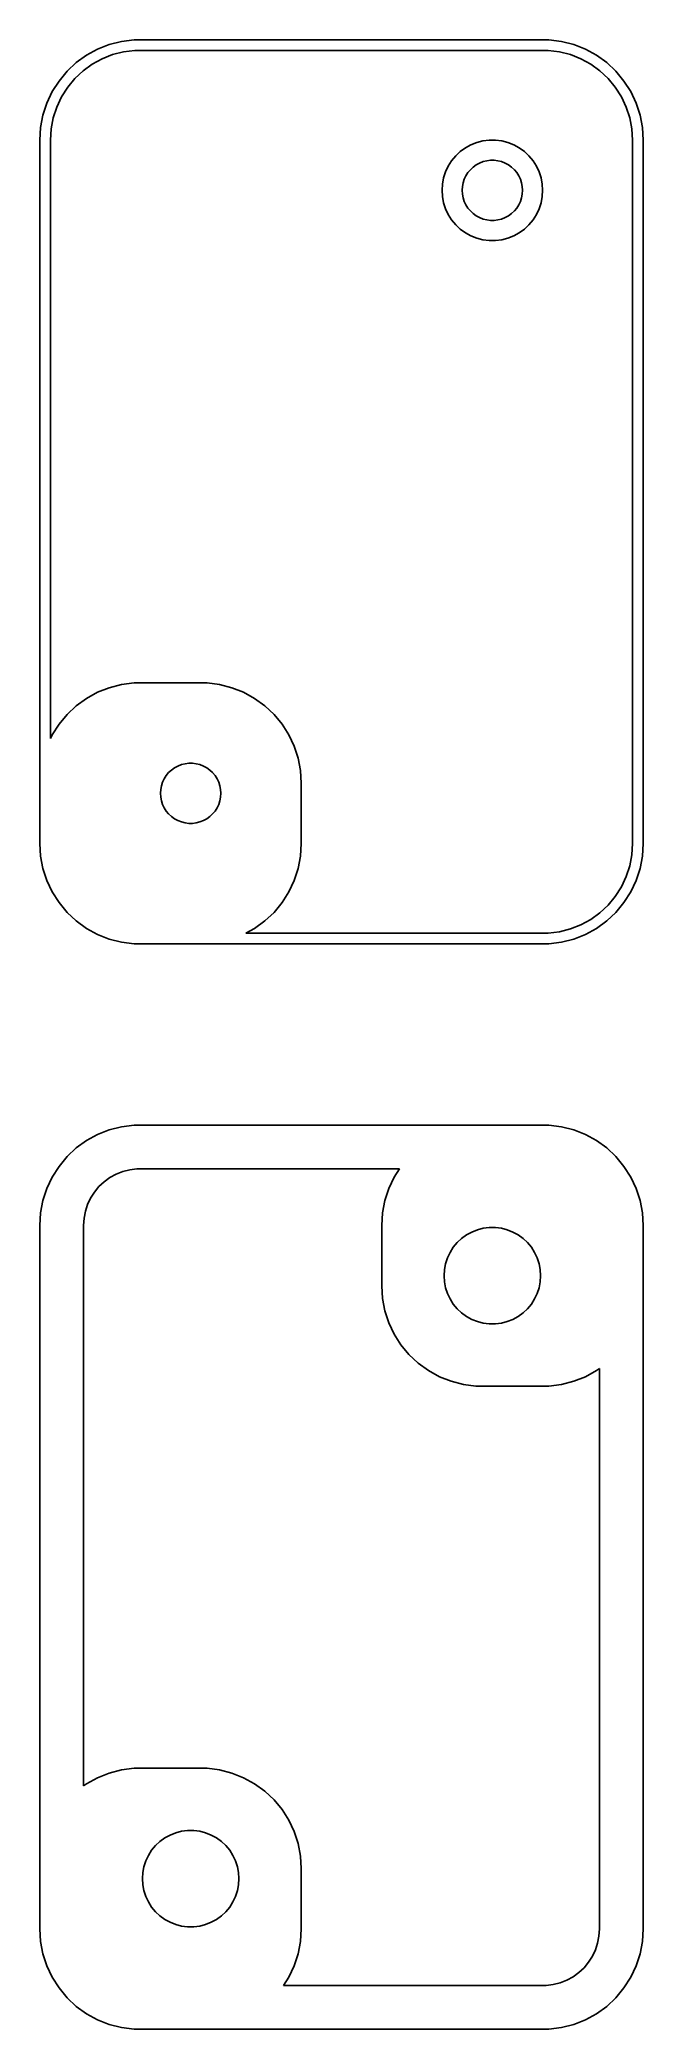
# Model space of a CAD drawing. Header units: metres. Extents: x -15 to 15, y 85.5 to 184.5.
import ezdxf

# ---------------------------------------------------------------- set-up
doc = ezdxf.new("R2010")
doc.units = ezdxf.units.M

msp = doc.modelspace()

# ---------------------------------------------------------------- linework, layer by layer
for p, q in [((-11.5451, 184.255), (-12.1289, 184.024)), ((-10.9369, 184.411), (-11.5451, 184.255)), ((-10.3139, 184.49), (-10.9369, 184.411)), ((10.3139, 184.49), (-10.3139, 184.49)), ((10.9369, 184.411), (10.3139, 184.49)), ((11.5451, 184.255), (10.9369, 184.411)), ((12.1289, 184.024), (11.5451, 184.255)), ((-13.1871, 183.353), (-13.6448, 182.923)), ((-12.6791, 183.722), (-13.1871, 183.353)), ((-12.8483, 182.943), (-12.3944, 183.273)), ((-12.1289, 184.024), (-12.6791, 183.722)), ((-12.3944, 183.273), (-11.9026, 183.543)), ((-11.9026, 183.543), (-11.3808, 183.75)), ((-11.3808, 183.75), (-10.8373, 183.889)), ((-10.8373, 183.889), (-10.2806, 183.96)), ((-10.2806, 183.96), (10.2806, 183.96)), ((10.2806, 183.96), (10.8373, 183.889)), ((10.8373, 183.889), (11.3808, 183.75)), ((11.3808, 183.75), (11.9026, 183.543)), ((11.9026, 183.543), (12.3944, 183.273)), ((12.6791, 183.722), (12.1289, 184.024)), ((12.3944, 183.273), (12.8483, 182.943)), ((13.1871, 183.353), (12.6791, 183.722)), ((13.6448, 182.923), (13.1871, 183.353)), ((-14.0451, 182.439), (-14.3815, 181.909)), ((-13.6448, 182.923), (-14.0451, 182.439)), ((-13.9158, 181.653), (-13.6151, 182.127)), ((-13.6151, 182.127), (-13.2574, 182.559)), ((-13.2574, 182.559), (-12.8483, 182.943)), ((12.8483, 182.943), (13.2574, 182.559)), ((13.2574, 182.559), (13.6151, 182.127)), ((13.6151, 182.127), (13.9158, 181.653)), ((14.0451, 182.439), (13.6448, 182.923)), ((14.3815, 181.909), (14.0451, 182.439)), ((-14.6489, 181.341), (-14.8429, 180.743)), ((-14.3815, 181.909), (-14.6489, 181.341)), ((-14.3281, 180.611), (-14.1547, 181.145)), ((-14.1547, 181.145), (-13.9158, 181.653)), ((13.9158, 181.653), (14.1547, 181.145)), ((14.1547, 181.145), (14.3281, 180.611)), ((14.6489, 181.341), (14.3815, 181.909)), ((14.8429, 180.743), (14.6489, 181.341)), ((-14.8429, 180.743), (-14.9606, 180.127)), ((-14.4333, 180.06), (-14.3281, 180.611)), ((14.3281, 180.611), (14.4333, 180.06)), ((14.9606, 180.127), (14.8429, 180.743)), ((-14.9606, 180.127), (-15, 179.5)), ((-15, 179.5), (-15, 144.5)), ((-14.4685, 179.5), (-14.4333, 180.06)), ((-14.4685, 149.724), (-14.4685, 179.5)), ((6.43555, 179.262), (6.16043, 179.111)), ((6.72745, 179.378), (6.43555, 179.262)), ((7.03154, 179.456), (6.72745, 179.378)), ((7.34302, 179.495), (7.03154, 179.456)), ((7.65697, 179.495), (7.34302, 179.495)), ((7.96844, 179.456), (7.65697, 179.495)), ((8.27254, 179.378), (7.96844, 179.456)), ((8.56444, 179.262), (8.27254, 179.378)), ((8.83955, 179.111), (8.56444, 179.262)), ((14.4333, 180.06), (14.4685, 179.5)), ((14.4685, 179.5), (14.4685, 144.5)), ((15, 179.5), (14.9606, 180.127)), ((15, 144.5), (15, 179.5)), ((5.30922, 178.204), (5.17555, 177.92)), ((5.47745, 178.469), (5.30922, 178.204)), ((5.67757, 178.711), (5.47745, 178.469)), ((5.90643, 178.926), (5.67757, 178.711)), ((6.16043, 179.111), (5.90643, 178.926)), ((6.54385, 178.156), (6.69626, 178.266)), ((6.69626, 178.266), (6.86133, 178.357)), ((6.86133, 178.357), (7.03647, 178.427)), ((7.03647, 178.427), (7.21892, 178.473)), ((7.21892, 178.473), (7.40581, 178.497)), ((7.40581, 178.497), (7.59418, 178.497)), ((7.59418, 178.497), (7.78107, 178.473)), ((7.78107, 178.473), (7.96352, 178.427)), ((7.96352, 178.427), (8.13866, 178.357)), ((8.13866, 178.357), (8.30373, 178.266)), ((8.30373, 178.266), (8.45613, 178.156)), ((9.09355, 178.926), (8.83955, 179.111)), ((9.32242, 178.711), (9.09355, 178.926)), ((9.52254, 178.469), (9.32242, 178.711)), ((9.69077, 178.204), (9.52254, 178.469)), ((9.82443, 177.92), (9.69077, 178.204)), ((5.0197, 177.313), (5, 177)), ((5.07854, 177.622), (5.0197, 177.313)), ((5.17555, 177.92), (5.07854, 177.622)), ((6, 177), (6.01183, 177.188)), ((6.01183, 177.188), (6.04712, 177.373)), ((6.04712, 177.373), (6.10533, 177.552)), ((6.10533, 177.552), (6.18553, 177.723)), ((6.18553, 177.723), (6.28647, 177.882)), ((6.28647, 177.882), (6.40654, 178.027)), ((6.40654, 178.027), (6.54385, 178.156)), ((8.45613, 178.156), (8.59344, 178.027)), ((8.59344, 178.027), (8.71352, 177.882)), ((8.71352, 177.882), (8.81445, 177.723)), ((8.81445, 177.723), (8.89465, 177.552)), ((8.89465, 177.552), (8.95287, 177.373)), ((8.95287, 177.373), (8.98816, 177.188)), ((8.98816, 177.188), (9, 177)), ((9.92145, 177.622), (9.82443, 177.92)), ((9.98029, 177.313), (9.92145, 177.622)), ((10, 177), (9.98029, 177.313)), ((5, 177), (5.0197, 176.687)), ((5.0197, 176.687), (5.07854, 176.378)), ((5.07854, 176.378), (5.17555, 176.08)), ((6.01183, 176.812), (6, 177)), ((6.04712, 176.627), (6.01183, 176.812)), ((6.10533, 176.448), (6.04712, 176.627)), ((6.18553, 176.277), (6.10533, 176.448)), ((6.28647, 176.118), (6.18553, 176.277)), ((8.81445, 176.277), (8.71352, 176.118)), ((8.89465, 176.448), (8.81445, 176.277)), ((8.95287, 176.627), (8.89465, 176.448)), ((8.98816, 176.812), (8.95287, 176.627)), ((9, 177), (8.98816, 176.812)), ((9.82443, 176.08), (9.92145, 176.378)), ((9.92145, 176.378), (9.98029, 176.687)), ((9.98029, 176.687), (10, 177)), ((5.17555, 176.08), (5.30922, 175.796)), ((5.30922, 175.796), (5.47745, 175.531)), ((5.47745, 175.531), (5.67757, 175.289)), ((5.67757, 175.289), (5.90643, 175.074)), ((6.40654, 175.973), (6.28647, 176.118)), ((6.54385, 175.844), (6.40654, 175.973)), ((6.69626, 175.734), (6.54385, 175.844)), ((6.86133, 175.643), (6.69626, 175.734)), ((7.03647, 175.573), (6.86133, 175.643)), ((7.21892, 175.527), (7.03647, 175.573)), ((7.40581, 175.503), (7.21892, 175.527)), ((7.59418, 175.503), (7.40581, 175.503)), ((7.78107, 175.527), (7.59418, 175.503)), ((7.96352, 175.573), (7.78107, 175.527)), ((8.13866, 175.643), (7.96352, 175.573)), ((8.30373, 175.734), (8.13866, 175.643)), ((8.45613, 175.844), (8.30373, 175.734)), ((8.59344, 175.973), (8.45613, 175.844)), ((8.71352, 176.118), (8.59344, 175.973)), ((9.09355, 175.074), (9.32242, 175.289)), ((9.32242, 175.289), (9.52254, 175.531)), ((9.52254, 175.531), (9.69077, 175.796)), ((9.69077, 175.796), (9.82443, 176.08)), ((5.90643, 175.074), (6.16043, 174.889)), ((6.16043, 174.889), (6.43555, 174.738)), ((6.43555, 174.738), (6.72745, 174.622)), ((6.72745, 174.622), (7.03154, 174.544)), ((7.03154, 174.544), (7.34302, 174.505)), ((7.34302, 174.505), (7.65697, 174.505)), ((7.65697, 174.505), (7.96844, 174.544)), ((7.96844, 174.544), (8.27254, 174.622)), ((8.27254, 174.622), (8.56444, 174.738)), ((8.56444, 174.738), (8.83955, 174.889)), ((8.83955, 174.889), (9.09355, 175.074)), ((-10.3139, 152.49), (-10.9369, 152.411)), ((-6.68604, 152.49), (-10.3139, 152.49)), ((-6.06308, 152.411), (-6.68604, 152.49)), ((-12.6791, 151.722), (-13.1871, 151.353)), ((-12.1289, 152.024), (-12.6791, 151.722)), ((-11.5451, 152.255), (-12.1289, 152.024)), ((-10.9369, 152.411), (-11.5451, 152.255)), ((-5.45491, 152.255), (-6.06308, 152.411)), ((-4.87109, 152.024), (-5.45491, 152.255)), ((-4.32086, 151.722), (-4.87109, 152.024)), ((-3.81287, 151.353), (-4.32086, 151.722)), ((-13.6448, 150.923), (-14.0451, 150.439)), ((-13.1871, 151.353), (-13.6448, 150.923)), ((-3.35515, 150.923), (-3.81287, 151.353)), ((-2.95491, 150.439), (-3.35515, 150.923)), ((-14.3815, 149.909), (-14.4685, 149.724)), ((-14.0451, 150.439), (-14.3815, 149.909)), ((-2.61845, 149.909), (-2.95491, 150.439)), ((-2.3511, 149.341), (-2.61845, 149.909)), ((-7.96352, 148.427), (-7.78107, 148.473)), ((-7.78107, 148.473), (-7.59418, 148.497)), ((-7.59418, 148.497), (-7.40581, 148.497)), ((-7.40581, 148.497), (-7.21892, 148.473)), ((-7.21892, 148.473), (-7.03647, 148.427)), ((-2.15707, 148.743), (-2.3511, 149.341)), ((-2.03941, 148.127), (-2.15707, 148.743)), ((-8.95287, 147.373), (-8.89465, 147.552)), ((-8.89465, 147.552), (-8.81445, 147.723)), ((-8.81445, 147.723), (-8.71352, 147.882)), ((-8.71352, 147.882), (-8.59344, 148.027)), ((-8.59344, 148.027), (-8.45613, 148.156)), ((-8.45613, 148.156), (-8.30373, 148.266)), ((-8.30373, 148.266), (-8.13866, 148.357)), ((-8.13866, 148.357), (-7.96352, 148.427)), ((-7.03647, 148.427), (-6.86133, 148.357)), ((-6.86133, 148.357), (-6.69626, 148.266)), ((-6.69626, 148.266), (-6.54385, 148.156)), ((-6.54385, 148.156), (-6.40654, 148.027)), ((-6.40654, 148.027), (-6.28647, 147.882)), ((-6.28647, 147.882), (-6.18553, 147.723)), ((-6.18553, 147.723), (-6.10533, 147.552)), ((-6.10533, 147.552), (-6.04712, 147.373)), ((-2, 147.5), (-2.03941, 148.127)), ((-2, 144.5), (-2, 147.5)), ((-9, 147), (-8.98816, 147.188)), ((-8.98816, 146.812), (-9, 147)), ((-8.98816, 147.188), (-8.95287, 147.373)), ((-8.95287, 146.627), (-8.98816, 146.812)), ((-8.89465, 146.448), (-8.95287, 146.627)), ((-6.04712, 146.627), (-6.10533, 146.448)), ((-6.04712, 147.373), (-6.01183, 147.188)), ((-6.01183, 146.812), (-6.04712, 146.627)), ((-6.01183, 147.188), (-6, 147)), ((-6, 147), (-6.01183, 146.812)), ((-8.81445, 146.277), (-8.89465, 146.448)), ((-8.71352, 146.118), (-8.81445, 146.277)), ((-8.59344, 145.973), (-8.71352, 146.118)), ((-8.45613, 145.844), (-8.59344, 145.973)), ((-8.30373, 145.734), (-8.45613, 145.844)), ((-8.13866, 145.643), (-8.30373, 145.734)), ((-7.96352, 145.573), (-8.13866, 145.643)), ((-7.78107, 145.527), (-7.96352, 145.573)), ((-7.59418, 145.503), (-7.78107, 145.527)), ((-7.40581, 145.503), (-7.59418, 145.503)), ((-7.21892, 145.527), (-7.40581, 145.503)), ((-7.03647, 145.573), (-7.21892, 145.527)), ((-6.86133, 145.643), (-7.03647, 145.573)), ((-6.69626, 145.734), (-6.86133, 145.643)), ((-6.54385, 145.844), (-6.69626, 145.734)), ((-6.40654, 145.973), (-6.54385, 145.844)), ((-6.28647, 146.118), (-6.40654, 145.973)), ((-6.18553, 146.277), (-6.28647, 146.118)), ((-6.10533, 146.448), (-6.18553, 146.277)), ((-15, 144.5), (-14.9606, 143.873)), ((-14.9606, 143.873), (-14.8429, 143.257)), ((-2.15707, 143.257), (-2.03941, 143.873)), ((-2.03941, 143.873), (-2, 144.5)), ((14.4333, 143.94), (14.3281, 143.389)), ((14.4685, 144.5), (14.4333, 143.94)), ((14.8429, 143.257), (14.9606, 143.873)), ((14.9606, 143.873), (15, 144.5)), ((-14.8429, 143.257), (-14.6489, 142.659)), ((-14.6489, 142.659), (-14.3815, 142.091)), ((-2.61845, 142.091), (-2.3511, 142.659)), ((-2.3511, 142.659), (-2.15707, 143.257)), ((14.1547, 142.855), (13.9158, 142.347)), ((14.3281, 143.389), (14.1547, 142.855)), ((14.3815, 142.091), (14.6489, 142.659)), ((14.6489, 142.659), (14.8429, 143.257)), ((-14.3815, 142.091), (-14.0451, 141.561)), ((-14.0451, 141.561), (-13.6448, 141.077)), ((-3.35515, 141.077), (-2.95491, 141.561)), ((-2.95491, 141.561), (-2.61845, 142.091)), ((13.6151, 141.873), (13.2574, 141.441)), ((13.9158, 142.347), (13.6151, 141.873)), ((13.6448, 141.077), (14.0451, 141.561)), ((14.0451, 141.561), (14.3815, 142.091)), ((-13.6448, 141.077), (-13.1871, 140.647)), ((-13.1871, 140.647), (-12.6791, 140.278)), ((-4.32086, 140.278), (-3.81287, 140.647)), ((-3.81287, 140.647), (-3.35515, 141.077)), ((12.3944, 140.727), (11.9026, 140.457)), ((12.8483, 141.057), (12.3944, 140.727)), ((12.6791, 140.278), (13.1871, 140.647)), ((13.2574, 141.441), (12.8483, 141.057)), ((13.1871, 140.647), (13.6448, 141.077)), ((-12.6791, 140.278), (-12.1289, 139.976)), ((-12.1289, 139.976), (-11.5451, 139.745)), ((-11.5451, 139.745), (-10.9369, 139.589)), ((-10.9369, 139.589), (-10.3139, 139.51)), ((-4.75392, 140.04), (-4.32086, 140.278)), ((10.2806, 140.04), (-4.75392, 140.04)), ((10.8373, 140.111), (10.2806, 140.04)), ((10.3139, 139.51), (10.9369, 139.589)), ((11.3808, 140.25), (10.8373, 140.111)), ((10.9369, 139.589), (11.5451, 139.745)), ((11.9026, 140.457), (11.3808, 140.25)), ((11.5451, 139.745), (12.1289, 139.976)), ((12.1289, 139.976), (12.6791, 140.278)), ((-10.3139, 139.51), (10.3139, 139.51)), ((-12.6791, 129.722), (-13.1871, 129.353)), ((-12.1289, 130.024), (-12.6791, 129.722)), ((-11.5451, 130.255), (-12.1289, 130.024)), ((-10.9369, 130.411), (-11.5451, 130.255)), ((-10.3139, 130.49), (-10.9369, 130.411)), ((10.3139, 130.49), (-10.3139, 130.49)), ((10.9369, 130.411), (10.3139, 130.49)), ((11.5451, 130.255), (10.9369, 130.411)), ((12.1289, 130.024), (11.5451, 130.255)), ((12.6791, 129.722), (12.1289, 130.024)), ((13.1871, 129.353), (12.6791, 129.722)), ((-13.6448, 128.923), (-14.0451, 128.439)), ((-13.1871, 129.353), (-13.6448, 128.923)), ((13.6448, 128.923), (13.1871, 129.353)), ((14.0451, 128.439), (13.6448, 128.923)), ((-14.3815, 127.909), (-14.6489, 127.341)), ((-14.0451, 128.439), (-14.3815, 127.909)), ((-11.7997, 127.675), (-11.5128, 127.884)), ((-11.5128, 127.884), (-11.2021, 128.055)), ((-11.2021, 128.055), (-10.8725, 128.185)), ((-10.8725, 128.185), (-10.5291, 128.273)), ((-10.5291, 128.273), (-10.1773, 128.318)), ((-10.1773, 128.318), (2.87805, 128.318)), ((2.61845, 127.909), (2.3511, 127.341)), ((2.87805, 128.318), (2.61845, 127.909)), ((14.3815, 127.909), (14.0451, 128.439)), ((14.6489, 127.341), (14.3815, 127.909)), ((-14.8429, 126.743), (-14.9606, 126.127)), ((-14.6489, 127.341), (-14.8429, 126.743)), ((-12.6251, 126.539), (-12.4742, 126.86)), ((-12.4742, 126.86), (-12.2842, 127.16)), ((-12.2842, 127.16), (-12.0582, 127.433)), ((-12.0582, 127.433), (-11.7997, 127.675)), ((2.15707, 126.743), (2.03941, 126.127)), ((2.3511, 127.341), (2.15707, 126.743)), ((14.8429, 126.743), (14.6489, 127.341)), ((14.9606, 126.127), (14.8429, 126.743)), ((-14.9606, 126.127), (-15, 125.5)), ((-12.8234, 125.5), (-12.8011, 125.854)), ((-12.8011, 125.854), (-12.7347, 126.202)), ((-12.7347, 126.202), (-12.6251, 126.539)), ((2.03941, 126.127), (2, 125.5)), ((15, 125.5), (14.9606, 126.127)), ((-15, 125.5), (-15, 90.5)), ((-12.8234, 97.6168), (-12.8234, 125.5)), ((2, 125.5), (2, 122.5)), ((5.75047, 124.643), (5.97017, 124.849)), ((5.97017, 124.849), (6.214, 125.026)), ((6.214, 125.026), (6.47812, 125.172)), ((6.47812, 125.172), (6.75835, 125.283)), ((6.75835, 125.283), (7.05028, 125.357)), ((7.05028, 125.357), (7.34929, 125.395)), ((7.34929, 125.395), (7.6507, 125.395)), ((7.6507, 125.395), (7.94971, 125.357)), ((7.94971, 125.357), (8.24164, 125.283)), ((8.24164, 125.283), (8.52187, 125.172)), ((8.52187, 125.172), (8.78598, 125.026)), ((8.78598, 125.026), (9.02982, 124.849)), ((9.02982, 124.849), (9.24951, 124.643)), ((15, 90.5), (15, 125.5)), ((5.1754, 123.597), (5.26852, 123.883)), ((5.26852, 123.883), (5.39685, 124.156)), ((5.39685, 124.156), (5.55835, 124.411)), ((5.55835, 124.411), (5.75047, 124.643)), ((9.24951, 124.643), (9.44164, 124.411)), ((9.44164, 124.411), (9.60313, 124.156)), ((9.60313, 124.156), (9.73146, 123.883)), ((9.73146, 123.883), (9.82458, 123.597)), ((5.09999, 123), (5.11891, 123.301)), ((5.11891, 122.699), (5.09999, 123)), ((5.11891, 123.301), (5.1754, 123.597)), ((9.82458, 123.597), (9.88107, 123.301)), ((9.88107, 123.301), (9.89999, 123)), ((9.89999, 123), (9.88107, 122.699)), ((2, 122.5), (2.03941, 121.873)), ((2.03941, 121.873), (2.15707, 121.257)), ((5.1754, 122.403), (5.11891, 122.699)), ((5.26852, 122.117), (5.1754, 122.403)), ((5.39685, 121.844), (5.26852, 122.117)), ((5.55835, 121.589), (5.39685, 121.844)), ((9.60313, 121.844), (9.44164, 121.589)), ((9.73146, 122.117), (9.60313, 121.844)), ((9.82458, 122.403), (9.73146, 122.117)), ((9.88107, 122.699), (9.82458, 122.403)), ((2.15707, 121.257), (2.3511, 120.659)), ((5.75047, 121.357), (5.55835, 121.589)), ((5.97017, 121.151), (5.75047, 121.357)), ((6.214, 120.974), (5.97017, 121.151)), ((6.47812, 120.828), (6.214, 120.974)), ((6.75835, 120.717), (6.47812, 120.828)), ((8.52187, 120.828), (8.24164, 120.717)), ((8.78598, 120.974), (8.52187, 120.828)), ((9.02982, 121.151), (8.78598, 120.974)), ((9.24951, 121.357), (9.02982, 121.151)), ((9.44164, 121.589), (9.24951, 121.357)), ((2.3511, 120.659), (2.61845, 120.091)), ((2.61845, 120.091), (2.95491, 119.561)), ((7.05028, 120.643), (6.75835, 120.717)), ((7.34929, 120.605), (7.05028, 120.643)), ((7.6507, 120.605), (7.34929, 120.605)), ((7.94971, 120.643), (7.6507, 120.605)), ((8.24164, 120.717), (7.94971, 120.643)), ((2.95491, 119.561), (3.35515, 119.077)), ((3.35515, 119.077), (3.81287, 118.647)), ((3.81287, 118.647), (4.32086, 118.278)), ((4.32086, 118.278), (4.87109, 117.976)), ((4.87109, 117.976), (5.45491, 117.745)), ((11.5451, 117.745), (12.1289, 117.976)), ((12.1289, 117.976), (12.6791, 118.278)), ((12.6791, 118.278), (12.8234, 118.383)), ((12.8234, 118.383), (12.8234, 90.5)), ((5.45491, 117.745), (6.06308, 117.589)), ((6.06308, 117.589), (6.68604, 117.51)), ((6.68604, 117.51), (10.3139, 117.51)), ((10.3139, 117.51), (10.9369, 117.589)), ((10.9369, 117.589), (11.5451, 117.745)), ((-12.1289, 98.0241), (-12.6791, 97.7216)), ((-11.5451, 98.2553), (-12.1289, 98.0241)), ((-10.9369, 98.4114), (-11.5451, 98.2553)), ((-10.3139, 98.4901), (-10.9369, 98.4114)), ((-6.68604, 98.4901), (-10.3139, 98.4901)), ((-6.06308, 98.4114), (-6.68604, 98.4901)), ((-5.45491, 98.2553), (-6.06308, 98.4114)), ((-4.87109, 98.0241), (-5.45491, 98.2553)), ((-4.32086, 97.7216), (-4.87109, 98.0241)), ((-12.6791, 97.7216), (-12.8234, 97.6168)), ((-3.81287, 97.3526), (-4.32086, 97.7216)), ((-3.35515, 96.9227), (-3.81287, 97.3526)), ((-2.95491, 96.4389), (-3.35515, 96.9227)), ((-2.61845, 95.9088), (-2.95491, 96.4389)), ((-9.02982, 94.8492), (-8.78598, 95.0264)), ((-8.78598, 95.0264), (-8.52187, 95.1716)), ((-8.52187, 95.1716), (-8.24164, 95.2825)), ((-8.24164, 95.2825), (-7.94971, 95.3575)), ((-7.94971, 95.3575), (-7.6507, 95.3953)), ((-7.6507, 95.3953), (-7.34929, 95.3953)), ((-7.34929, 95.3953), (-7.05028, 95.3575)), ((-7.05028, 95.3575), (-6.75835, 95.2825)), ((-6.75835, 95.2825), (-6.47812, 95.1716)), ((-6.47812, 95.1716), (-6.214, 95.0264)), ((-6.214, 95.0264), (-5.97017, 94.8492)), ((-2.3511, 95.3406), (-2.61845, 95.9088)), ((-2.15707, 94.7435), (-2.3511, 95.3406)), ((-9.73146, 93.8835), (-9.60313, 94.1562)), ((-9.60313, 94.1562), (-9.44164, 94.4107)), ((-9.44164, 94.4107), (-9.24951, 94.6429)), ((-9.24951, 94.6429), (-9.02982, 94.8492)), ((-5.97017, 94.8492), (-5.75047, 94.6429)), ((-5.75047, 94.6429), (-5.55835, 94.4107)), ((-5.55835, 94.4107), (-5.39685, 94.1562)), ((-5.39685, 94.1562), (-5.26852, 93.8835)), ((-2.03941, 94.1267), (-2.15707, 94.7435)), ((-2, 93.5), (-2.03941, 94.1267)), ((-9.89999, 93), (-9.88107, 93.3008)), ((-9.88107, 93.3008), (-9.82458, 93.5969)), ((-9.82458, 93.5969), (-9.73146, 93.8835)), ((-5.26852, 93.8835), (-5.1754, 93.5969)), ((-5.1754, 93.5969), (-5.11891, 93.3008)), ((-5.11891, 93.3008), (-5.09999, 93)), ((-2, 90.5), (-2, 93.5)), ((-9.88107, 92.6992), (-9.89999, 93)), ((-9.82458, 92.4032), (-9.88107, 92.6992)), ((-9.73146, 92.1165), (-9.82458, 92.4032)), ((-9.60313, 91.8438), (-9.73146, 92.1165)), ((-5.26852, 92.1165), (-5.39685, 91.8438)), ((-5.1754, 92.4032), (-5.26852, 92.1165)), ((-5.11891, 92.6992), (-5.1754, 92.4032)), ((-5.09999, 93), (-5.11891, 92.6992)), ((-9.44164, 91.5893), (-9.60313, 91.8438)), ((-9.24951, 91.3571), (-9.44164, 91.5893)), ((-9.02982, 91.1508), (-9.24951, 91.3571)), ((-8.78598, 90.9736), (-9.02982, 91.1508)), ((-5.97017, 91.1508), (-6.214, 90.9736)), ((-5.75047, 91.3571), (-5.97017, 91.1508)), ((-5.55835, 91.5893), (-5.75047, 91.3571)), ((-5.39685, 91.8438), (-5.55835, 91.5893)), ((-15, 90.5), (-14.9606, 89.8733)), ((-8.52187, 90.8284), (-8.78598, 90.9736)), ((-8.24164, 90.7175), (-8.52187, 90.8284)), ((-7.94971, 90.6425), (-8.24164, 90.7175)), ((-7.6507, 90.6047), (-7.94971, 90.6425)), ((-7.34929, 90.6047), (-7.6507, 90.6047)), ((-7.05028, 90.6425), (-7.34929, 90.6047)), ((-6.75835, 90.7175), (-7.05028, 90.6425)), ((-6.47812, 90.8284), (-6.75835, 90.7175)), ((-6.214, 90.9736), (-6.47812, 90.8284)), ((-2.03941, 89.8733), (-2, 90.5)), ((12.8011, 90.1461), (12.7347, 89.7979)), ((12.8234, 90.5), (12.8011, 90.1461)), ((14.9606, 89.8733), (15, 90.5)), ((-14.9606, 89.8733), (-14.8429, 89.2566)), ((-14.8429, 89.2566), (-14.6489, 88.6594)), ((-2.3511, 88.6594), (-2.15707, 89.2566)), ((-2.15707, 89.2566), (-2.03941, 89.8733)), ((12.4742, 89.1398), (12.2842, 88.8404)), ((12.6251, 89.4606), (12.4742, 89.1398)), ((12.7347, 89.7979), (12.6251, 89.4606)), ((14.6489, 88.6594), (14.8429, 89.2566)), ((14.8429, 89.2566), (14.9606, 89.8733)), ((-14.6489, 88.6594), (-14.3815, 88.0912)), ((-2.61845, 88.0912), (-2.3511, 88.6594)), ((11.5128, 88.1161), (11.2021, 87.9453)), ((11.7997, 88.3245), (11.5128, 88.1161)), ((12.0582, 88.5672), (11.7997, 88.3245)), ((12.2842, 88.8404), (12.0582, 88.5672)), ((14.3815, 88.0912), (14.6489, 88.6594)), ((-14.3815, 88.0912), (-14.0451, 87.5611)), ((-14.0451, 87.5611), (-13.6448, 87.0773)), ((-2.87805, 87.6822), (-2.61845, 88.0912)), ((10.1773, 87.6822), (-2.87805, 87.6822)), ((10.5291, 87.7266), (10.1773, 87.6822)), ((10.8725, 87.8148), (10.5291, 87.7266)), ((11.2021, 87.9453), (10.8725, 87.8148)), ((13.6448, 87.0773), (14.0451, 87.5611)), ((14.0451, 87.5611), (14.3815, 88.0912)), ((-13.6448, 87.0773), (-13.1871, 86.6474)), ((-13.1871, 86.6474), (-12.6791, 86.2784)), ((-12.6791, 86.2784), (-12.1289, 85.9759)), ((12.1289, 85.9759), (12.6791, 86.2784)), ((12.6791, 86.2784), (13.1871, 86.6474)), ((13.1871, 86.6474), (13.6448, 87.0773)), ((-12.1289, 85.9759), (-11.5451, 85.7447)), ((-11.5451, 85.7447), (-10.9369, 85.5886)), ((-10.9369, 85.5886), (-10.3139, 85.5099)), ((-10.3139, 85.5099), (10.3139, 85.5099)), ((10.3139, 85.5099), (10.9369, 85.5886)), ((10.9369, 85.5886), (11.5451, 85.7447)), ((11.5451, 85.7447), (12.1289, 85.9759))]:
    msp.add_line(p, q)

doc.saveas('drawing.dxf')
